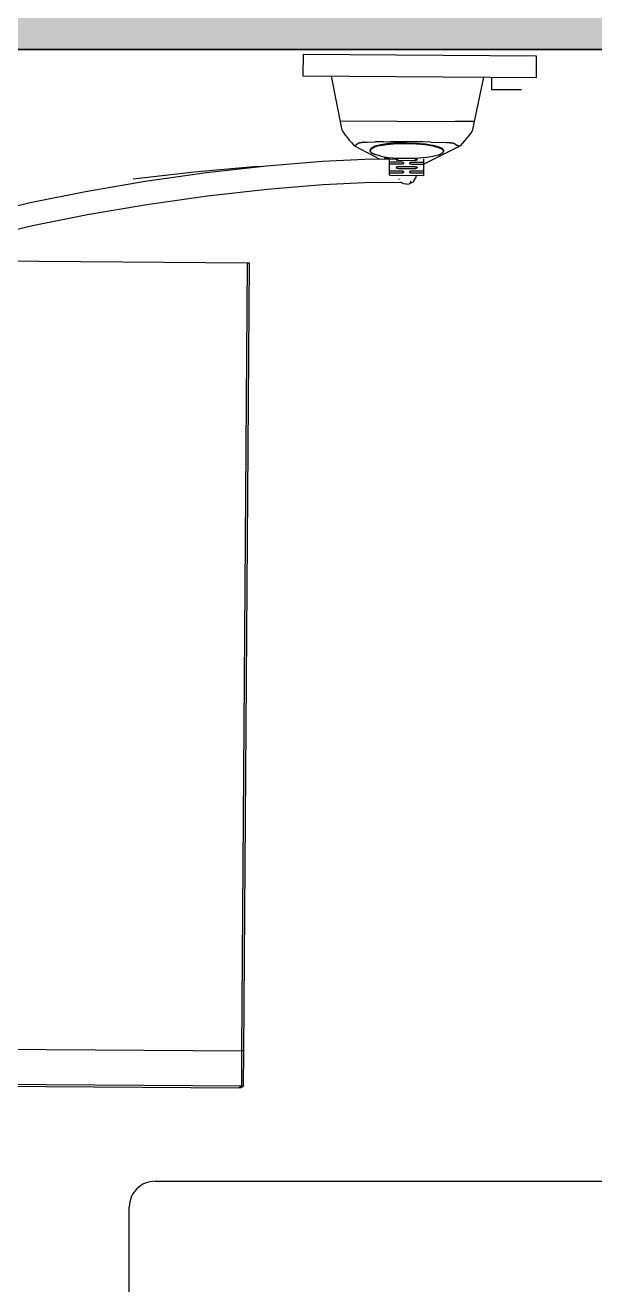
# Model space of a CAD drawing. Header units: metres. Extents: x 113 to 8702, y -1158 to 1243.
# Drawn here: x 5910.791 to 5911.083, y -732.817 to -732.172 of the extents above; entities that cross this region are included whole.
import ezdxf

# ---------------------------------------------------------------- set-up
doc = ezdxf.new("R2010")
doc.units = ezdxf.units.M
doc.header["$MEASUREMENT"] = 0
for name, color, linetype in [('elevattion line', 7, 'Continuous'), ('PINK', 6, 'Continuous'), ('YELLOW', 2, 'Continuous')]:
    doc.layers.add(name, color=color, linetype=linetype)

# ---------------------------------------------------------------- blocks, each defined once
blk = doc.blocks.new('microwave')
at = {"color": 250}
for p, q in [((9.6507, 8.76157), (10.1123, 8.76157)), ((10.1134, 8.76084), (9.6507, 8.76084)), ((10.11322, 8.76157), (10.1123, 8.76157)), ((10.1134, 8.76084), (10.1123, 8.76157)), ((10.11433, 8.76084), (10.11322, 8.76157)), ((10.1134, 8.74378), (10.1134, 8.76084)), ((10.11433, 8.76084), (10.1134, 8.76084)), ((10.11433, 8.74378), (10.11433, 8.76084)), ((9.6507, 8.74378), (10.1134, 8.74378)), ((10.11433, 8.74378), (10.1134, 8.74378)), ((10.1134, 8.36494), (10.1134, 8.74378)), ((10.11433, 8.36494), (10.11433, 8.74378)), ((9.95411, 8.36495), (10.1134, 8.36494)), ((10.1134, 8.36494), (10.11433, 8.36494)), ((9.98698, 8.35352), (10.01004, 8.34781)), ((10.01004, 8.34781), (10.03641, 8.34231))]:
    blk.add_line(p, q, dxfattribs=at)
at = {"color": 251}
for p, q in [((9.98562, 8.34254), (10.00891, 8.33678)), ((10.03641, 8.34231), (10.06486, 8.33726)), ((10.06486, 8.33726), (10.09407, 8.33292)), ((10.00891, 8.33678), (10.03547, 8.33123)), ((10.03547, 8.33123), (10.06411, 8.32615)), ((10.09407, 8.33292), (10.12268, 8.32947)), ((10.08759, 8.3217), (10.05829, 8.32527)), ((10.06411, 8.32615), (10.0935, 8.32178)), ((10.12268, 8.32947), (10.14937, 8.32708)), ((10.14937, 8.32708), (10.17289, 8.32586)), ((10.17289, 8.32586), (10.18715, 8.32583)), ((10.18715, 8.32583), (10.18683, 8.32552)), ((10.18837, 8.32648), (10.18715, 8.32583)), ((10.18968, 8.3267), (10.18837, 8.32648)), ((10.18968, 8.3267), (10.19099, 8.32649)), ((10.19099, 8.32649), (10.19221, 8.32586)), ((10.19123, 8.32586), (10.19221, 8.32586)), ((10.19132, 8.3251), (10.19173, 8.32564)), ((10.19173, 8.32564), (10.19221, 8.32586)), ((10.19221, 8.32586), (10.19272, 8.3257)), ((10.19272, 8.3257), (10.19319, 8.32518)), ((10.19319, 8.32518), (10.19359, 8.32432)), ((10.1163, 8.31886), (10.08759, 8.3217)), ((10.0935, 8.32178), (10.1223, 8.31831)), ((10.12, 8.31859), (10.1163, 8.31886)), ((10.18146, 8.32247), (10.18146, 8.31441)), ((10.18146, 8.32247), (10.1979, 8.32247)), ((10.18146, 8.3212), (10.18716, 8.3212)), ((10.18716, 8.3204), (10.18146, 8.3204)), ((10.18462, 8.3187), (10.18466, 8.31881)), ((10.18466, 8.31881), (10.18478, 8.3189)), ((10.18478, 8.3189), (10.18497, 8.31899)), ((10.18497, 8.31899), (10.18521, 8.31905)), ((10.1855, 8.31909), (10.18521, 8.31905)), ((10.18581, 8.3191), (10.1855, 8.31909)), ((10.18581, 8.3191), (10.19355, 8.3191)), ((10.1861, 8.32448), (10.1861, 8.32413)), ((10.18716, 8.3212), (10.18747, 8.32118)), ((10.18747, 8.32041), (10.18716, 8.3204)), ((10.18747, 8.32118), (10.18776, 8.32114)), ((10.18776, 8.32045), (10.18747, 8.32041)), ((10.18776, 8.32114), (10.188, 8.32108)), ((10.188, 8.32052), (10.18776, 8.32045)), ((10.188, 8.32108), (10.18819, 8.321)), ((10.18819, 8.3206), (10.188, 8.32052)), ((10.18819, 8.321), (10.18831, 8.3209)), ((10.18831, 8.3207), (10.18819, 8.3206)), ((10.18831, 8.3209), (10.18835, 8.3208)), ((10.18835, 8.3208), (10.18831, 8.3207)), ((10.19101, 8.3208), (10.19105, 8.3209)), ((10.19105, 8.3207), (10.19101, 8.3208)), ((10.19105, 8.3209), (10.19117, 8.321)), ((10.19117, 8.3206), (10.19105, 8.3207)), ((10.19117, 8.321), (10.19136, 8.32108)), ((10.19136, 8.32052), (10.19117, 8.3206)), ((10.19136, 8.32108), (10.1916, 8.32114)), ((10.1916, 8.32045), (10.19136, 8.32052)), ((10.1916, 8.32114), (10.19189, 8.32118)), ((10.19189, 8.32041), (10.1916, 8.32045)), ((10.19189, 8.32118), (10.1922, 8.3212)), ((10.1922, 8.3204), (10.19189, 8.32041)), ((10.1922, 8.3212), (10.1979, 8.3212)), ((10.1979, 8.3204), (10.1922, 8.3204)), ((10.19355, 8.3191), (10.19386, 8.31909)), ((10.19359, 8.32432), (10.19366, 8.3241)), ((10.1936, 8.32428), (10.19406, 8.32354)), ((10.19386, 8.31909), (10.19414, 8.31905)), ((10.19406, 8.32354), (10.19441, 8.32247)), ((10.19439, 8.31899), (10.19414, 8.31905)), ((10.19458, 8.3189), (10.19439, 8.31899)), ((10.1947, 8.31881), (10.19458, 8.3189)), ((10.19474, 8.3187), (10.1947, 8.31881)), ((10.1979, 8.32247), (10.1979, 8.31441)), ((10.1223, 8.31831), (10.14919, 8.31591)), ((10.14919, 8.31591), (10.17293, 8.31467)), ((10.16454, 8.3084), (10.17682, 8.31467)), ((10.17293, 8.31467), (10.1847, 8.31467)), ((10.17716, 8.3133), (10.17445, 8.31253)), ((10.17716, 8.3133), (10.17725, 8.31328)), ((10.17725, 8.31328), (10.18083, 8.31388)), ((10.18146, 8.31441), (10.17875, 8.31441)), ((10.18083, 8.31388), (10.18089, 8.31385)), ((10.18089, 8.31385), (10.1851, 8.31424)), ((10.18146, 8.31695), (10.18716, 8.31695)), ((10.18716, 8.31616), (10.18146, 8.31616)), ((10.18466, 8.3186), (10.18462, 8.3187)), ((10.18466, 8.31491), (10.18462, 8.31481)), ((10.18466, 8.3147), (10.18462, 8.31481)), ((10.18466, 8.3186), (10.18478, 8.3185)), ((10.18466, 8.31491), (10.18478, 8.31501)), ((10.18466, 8.3147), (10.18478, 8.31461)), ((10.18478, 8.3185), (10.18497, 8.31842)), ((10.18478, 8.31501), (10.18497, 8.31509)), ((10.18497, 8.31453), (10.18478, 8.31461)), ((10.18521, 8.31836), (10.18497, 8.31842)), ((10.18497, 8.31509), (10.18521, 8.31515)), ((10.18521, 8.31446), (10.18497, 8.31453)), ((10.18513, 8.31422), (10.1851, 8.31424)), ((10.18513, 8.31422), (10.18968, 8.31437)), ((10.18968, 8.31434), (10.18513, 8.31422)), ((10.1855, 8.31832), (10.18521, 8.31836)), ((10.1855, 8.31519), (10.18521, 8.31515)), ((10.1855, 8.31442), (10.18521, 8.31446)), ((10.18581, 8.3183), (10.1855, 8.31832)), ((10.1855, 8.31519), (10.18581, 8.31521)), ((10.18581, 8.31441), (10.1855, 8.31442)), ((10.19355, 8.3183), (10.18581, 8.3183)), ((10.18581, 8.31521), (10.19355, 8.31521)), ((10.19355, 8.31441), (10.18581, 8.31441)), ((10.18716, 8.31695), (10.18747, 8.31694)), ((10.18747, 8.31617), (10.18716, 8.31616)), ((10.18747, 8.31694), (10.18776, 8.3169)), ((10.18776, 8.31621), (10.18747, 8.31617)), ((10.18776, 8.3169), (10.188, 8.31684)), ((10.188, 8.31627), (10.18776, 8.31621)), ((10.188, 8.31684), (10.18819, 8.31676)), ((10.18819, 8.31636), (10.188, 8.31627)), ((10.18819, 8.31676), (10.18831, 8.31666)), ((10.18831, 8.31645), (10.18819, 8.31636)), ((10.18831, 8.31666), (10.18835, 8.31656)), ((10.18835, 8.31656), (10.18831, 8.31645)), ((10.18968, 8.31434), (10.18968, 8.31437)), ((10.19423, 8.31422), (10.18968, 8.31437)), ((10.19423, 8.31422), (10.18968, 8.31434)), ((10.19101, 8.31656), (10.19105, 8.31666)), ((10.19105, 8.31645), (10.19101, 8.31656)), ((10.19105, 8.31666), (10.19117, 8.31676)), ((10.19117, 8.31636), (10.19105, 8.31645)), ((10.19117, 8.31676), (10.19136, 8.31684)), ((10.19136, 8.31627), (10.19117, 8.31636)), ((10.19136, 8.31684), (10.1916, 8.3169)), ((10.1916, 8.31621), (10.19136, 8.31627)), ((10.1916, 8.3169), (10.19189, 8.31694)), ((10.19189, 8.31617), (10.1916, 8.31621)), ((10.19189, 8.31694), (10.1922, 8.31695)), ((10.1922, 8.31616), (10.19189, 8.31617)), ((10.1922, 8.31695), (10.1979, 8.31695)), ((10.1979, 8.31616), (10.1922, 8.31616)), ((10.19355, 8.3183), (10.19386, 8.31832)), ((10.19386, 8.31519), (10.19355, 8.31521)), ((10.19355, 8.31441), (10.19386, 8.31442)), ((10.19386, 8.31832), (10.19414, 8.31836)), ((10.19386, 8.31519), (10.19414, 8.31515)), ((10.19386, 8.31442), (10.19414, 8.31446)), ((10.19414, 8.31836), (10.19439, 8.31842)), ((10.19439, 8.31509), (10.19414, 8.31515)), ((10.19414, 8.31446), (10.19439, 8.31453)), ((10.19426, 8.31424), (10.19423, 8.31422)), ((10.19847, 8.31385), (10.19426, 8.31424)), ((10.19458, 8.3185), (10.19439, 8.31842)), ((10.19458, 8.31501), (10.19439, 8.31509)), ((10.19439, 8.31453), (10.19458, 8.31461)), ((10.1947, 8.3186), (10.19458, 8.3185)), ((10.1947, 8.31491), (10.19458, 8.31501)), ((10.1947, 8.3147), (10.19458, 8.31461)), ((10.1947, 8.3186), (10.19474, 8.3187)), ((10.1947, 8.31491), (10.19474, 8.31481)), ((10.1947, 8.3147), (10.19474, 8.31481)), ((10.21482, 8.3084), (10.1979, 8.31704)), ((10.19853, 8.31388), (10.19847, 8.31385)), ((10.20211, 8.31328), (10.19853, 8.31388)), ((10.2022, 8.3133), (10.20211, 8.31328)), ((10.2049, 8.31253), (10.2022, 8.3133)), ((10.16201, 8.30567), (10.16301, 8.30678)), ((10.16301, 8.30678), (10.16412, 8.30797)), ((10.16412, 8.30797), (10.16454, 8.3084)), ((10.16454, 8.3084), (10.16534, 8.30789)), ((10.16662, 8.30715), (10.16534, 8.30789)), ((10.16662, 8.30715), (10.16667, 8.30711)), ((10.16667, 8.30711), (10.16679, 8.30703)), ((10.16679, 8.30703), (10.16696, 8.30696)), ((10.16717, 8.3069), (10.16696, 8.30696)), ((10.16741, 8.30684), (10.16717, 8.3069)), ((10.16741, 8.30684), (10.16768, 8.30679)), ((10.16768, 8.30679), (10.16799, 8.30674)), ((10.16799, 8.30674), (10.16831, 8.3067)), ((10.16866, 8.30667), (10.16831, 8.3067)), ((10.16886, 8.30666), (10.16866, 8.30667)), ((10.16886, 8.30666), (10.17066, 8.30658)), ((10.17197, 8.31071), (10.17258, 8.31166)), ((10.17197, 8.31039), (10.17197, 8.31071)), ((10.17258, 8.30977), (10.17197, 8.31071)), ((10.17197, 8.31039), (10.17208, 8.31055)), ((10.17258, 8.30944), (10.17197, 8.31039)), ((10.1727, 8.31165), (10.1721, 8.31071)), ((10.1721, 8.31071), (10.1727, 8.30977)), ((10.1721, 8.31039), (10.17214, 8.31045)), ((10.17258, 8.30964), (10.1721, 8.31039)), ((10.17258, 8.31166), (10.17434, 8.31254)), ((10.17434, 8.30888), (10.17258, 8.30977)), ((10.17434, 8.30856), (10.17258, 8.30944)), ((10.17445, 8.31253), (10.1727, 8.31165)), ((10.1727, 8.30977), (10.17445, 8.3089)), ((10.17434, 8.31254), (10.17445, 8.31253)), ((10.17445, 8.3089), (10.17434, 8.30888)), ((10.17716, 8.3078), (10.17434, 8.30856)), ((10.17716, 8.30813), (10.17445, 8.3089)), ((10.17716, 8.30813), (10.17725, 8.30815)), ((10.18083, 8.30722), (10.17716, 8.3078)), ((10.17725, 8.30815), (10.18083, 8.30755)), ((10.18089, 8.30757), (10.18083, 8.30755)), ((10.18089, 8.30725), (10.18083, 8.30726)), ((10.18089, 8.30725), (10.18083, 8.30722)), ((10.18089, 8.30757), (10.18146, 8.30749)), ((10.18146, 8.30717), (10.18089, 8.30725)), ((10.18146, 8.30749), (10.1851, 8.30718)), ((10.18146, 8.30749), (10.18146, 8.30717)), ((10.1851, 8.30686), (10.18146, 8.30717)), ((10.18513, 8.30721), (10.1851, 8.30718)), ((10.18513, 8.30688), (10.1851, 8.30686)), ((10.18513, 8.30721), (10.18521, 8.30718)), ((10.18521, 8.30685), (10.18513, 8.30688)), ((10.18521, 8.30718), (10.18968, 8.30706)), ((10.18968, 8.30673), (10.18521, 8.30685)), ((10.18558, 8.30717), (10.1854, 8.30685)), ((10.18657, 8.30682), (10.18688, 8.30713)), ((10.18968, 8.30676), (10.18657, 8.30682)), ((10.18688, 8.30713), (10.18968, 8.30708)), ((10.18968, 8.30708), (10.19423, 8.30721)), ((10.18968, 8.30673), (10.19396, 8.30685)), ((10.18968, 8.30676), (10.19279, 8.30682)), ((10.19246, 8.30716), (10.19279, 8.30682)), ((10.19396, 8.30685), (10.19386, 8.30703)), ((10.19396, 8.30685), (10.19423, 8.30688)), ((10.19423, 8.30721), (10.19847, 8.30757)), ((10.19423, 8.30688), (10.19426, 8.30686)), ((10.19426, 8.30686), (10.1979, 8.30717)), ((10.1979, 8.30717), (10.1979, 8.30752)), ((10.1979, 8.30717), (10.19847, 8.30725)), ((10.19847, 8.30757), (10.19853, 8.30755)), ((10.19847, 8.30725), (10.19853, 8.30726)), ((10.19847, 8.30725), (10.19853, 8.30722)), ((10.19853, 8.30755), (10.20211, 8.30815)), ((10.19853, 8.30722), (10.2022, 8.3078)), ((10.20211, 8.30815), (10.2022, 8.30813)), ((10.2022, 8.30813), (10.2049, 8.3089)), ((10.2022, 8.3078), (10.20501, 8.30856)), ((10.20501, 8.31254), (10.2049, 8.31253)), ((10.20666, 8.31165), (10.2049, 8.31253)), ((10.2049, 8.3089), (10.20666, 8.30977)), ((10.2049, 8.3089), (10.20501, 8.30888)), ((10.20678, 8.31166), (10.20501, 8.31254)), ((10.20501, 8.30888), (10.20678, 8.30977)), ((10.20501, 8.30856), (10.20678, 8.30944)), ((10.20726, 8.31071), (10.20666, 8.31165)), ((10.20666, 8.30977), (10.20726, 8.31071)), ((10.20739, 8.31071), (10.20678, 8.31166)), ((10.20678, 8.30944), (10.20739, 8.31039)), ((10.20678, 8.30964), (10.20726, 8.31039)), ((10.20726, 8.31039), (10.20716, 8.31055)), ((10.20739, 8.31039), (10.20722, 8.31065)), ((10.20726, 8.31039), (10.20726, 8.31059)), ((10.20739, 8.31039), (10.20739, 8.31071)), ((10.2105, 8.30666), (10.2087, 8.30658)), ((10.2105, 8.30666), (10.2107, 8.30667)), ((10.2107, 8.30667), (10.21105, 8.3067)), ((10.21137, 8.30674), (10.21105, 8.3067)), ((10.21167, 8.30679), (10.21137, 8.30674)), ((10.21195, 8.30684), (10.21167, 8.30679)), ((10.21195, 8.30684), (10.21219, 8.3069)), ((10.21219, 8.3069), (10.2124, 8.30696)), ((10.21257, 8.30703), (10.2124, 8.30696)), ((10.21269, 8.30711), (10.21257, 8.30703)), ((10.21274, 8.30715), (10.21269, 8.30711)), ((10.21274, 8.30715), (10.21402, 8.30789)), ((10.21482, 8.3084), (10.21402, 8.30789)), ((10.21524, 8.30797), (10.21482, 8.3084)), ((10.21635, 8.30678), (10.21524, 8.30797)), ((10.21735, 8.30567), (10.21635, 8.30678)), ((10.15818, 8.30019), (10.15839, 8.30072)), ((10.15839, 8.30072), (10.15871, 8.30134)), ((10.15871, 8.30134), (10.15914, 8.30204)), ((10.15914, 8.30204), (10.15969, 8.30282)), ((10.15969, 8.30282), (10.16035, 8.30369)), ((10.16035, 8.30369), (10.16113, 8.30464)), ((10.16113, 8.30464), (10.16201, 8.30567)), ((10.17066, 8.30658), (10.17443, 8.30645)), ((10.17823, 8.30634), (10.17443, 8.30645)), ((10.17823, 8.30634), (10.18204, 8.30627)), ((10.18204, 8.30627), (10.18585, 8.30623)), ((10.18585, 8.30623), (10.18968, 8.30621)), ((10.1935, 8.30623), (10.18968, 8.30621)), ((10.19732, 8.30627), (10.1935, 8.30623)), ((10.20113, 8.30634), (10.19732, 8.30627)), ((10.20113, 8.30634), (10.20493, 8.30645)), ((10.2087, 8.30658), (10.20493, 8.30645)), ((10.21823, 8.30464), (10.21735, 8.30567)), ((10.21901, 8.30369), (10.21823, 8.30464)), ((10.21967, 8.30282), (10.21901, 8.30369)), ((10.22022, 8.30204), (10.21967, 8.30282)), ((10.22065, 8.30134), (10.22022, 8.30204)), ((10.22097, 8.30072), (10.22065, 8.30134)), ((10.22117, 8.30019), (10.22097, 8.30072)), ((10.15308, 8.27495), (10.15818, 8.30019)), ((10.15741, 8.29638), (10.21257, 8.29638)), ((10.22195, 8.29638), (10.21269, 8.29638)), ((10.22628, 8.27495), (10.22117, 8.30019)), ((10.23011, 8.27495), (10.23011, 8.28084)), ((10.23011, 8.28084), (10.24461, 8.28084))]:
    blk.add_line(p, q, dxfattribs=at)
blk.add_lwpolyline([(10.13949, 8.27495), (10.25169, 8.27495), (10.25169, 8.26472), (10.13949, 8.26472)], close=True, dxfattribs=at)

msp = doc.modelspace()

# ---------------------------------------------------------------- hatches: boundary and pattern name
at = {"layer": 'YELLOW'}
h = msp.add_hatch(color=97, dxfattribs=at)
h.dxf.hatch_style = 1
h.paths.add_polyline_path([(5910.21985, -730.83205), (5910.06172, -730.83205), (5910.06172, -732.82796), (5910.21985, -732.82796), (5910.21985, -732.18421), (5912.35455, -732.18421), (5912.35455, -732.02608), (5910.21985, -732.02608)])
h = msp.add_hatch(dxfattribs=at)
h.set_pattern_fill('ANSI31', color=15, scale=0.8983, angle=315)
h.set_pattern_definition([(0, (0.55346, 22.75361), (3e-17, 0.1122875), [])])
edge = h.paths.add_edge_path()
edge.add_line((5914.16149, -732.82808), (5914.16149, -732.77525))
edge.add_line((5914.16149, -732.77525), (5913.60805, -732.77525))
edge.add_line((5913.60805, -732.77525), (5913.60805, -732.65859))
edge.add_line((5913.60805, -732.65859), (5912.99605, -732.65859))
edge.add_line((5912.99605, -732.65859), (5912.99605, -732.74774))
edge.add_line((5912.99605, -732.74774), (5913.01781, -732.74774))
edge.add_line((5913.01781, -732.74774), (5912.99605, -732.79228))
edge.add_line((5912.99605, -732.79228), (5912.97429, -732.74774))
edge.add_line((5912.97429, -732.74774), (5912.99605, -732.74774))
edge.add_line((5912.99605, -732.74774), (5912.99605, -732.65859))
edge.add_line((5912.99605, -732.65859), (5912.35455, -732.65859))
edge.add_line((5912.35455, -732.65859), (5912.35455, -732.76401))
edge.add_line((5912.35455, -732.76401), (5911.79583, -732.76401))
edge.add_line((5911.79583, -732.76401), (5911.79583, -732.78508))
edge.add_line((5911.79583, -732.78508), (5911.88012, -732.78508))
edge.add_line((5911.88012, -732.78508), (5911.88012, -732.80615))
edge.add_line((5911.88012, -732.80615), (5911.33224, -732.80615))
edge.add_line((5911.33224, -732.80615), (5911.33224, -732.78508))
edge.add_line((5911.33224, -732.78508), (5911.41653, -732.78508))
edge.add_line((5911.41653, -732.78508), (5911.41653, -732.76401))
edge.add_line((5911.41653, -732.76401), (5910.85781, -732.76401))
edge.add_arc((5910.85781, -732.77719), 0.01318, 90, 180.00052)
edge.add_line((5910.84463, -732.77719), (5910.84465, -734.61234))
edge.add_line((5910.84465, -734.61234), (5911.79848, -734.61234))
edge.add_line((5911.79848, -734.61234), (5914.16149, -734.61234))
edge.add_line((5914.16149, -734.61234), (5914.16149, -733.97952))
edge.add_line((5914.16149, -733.97952), (5914.14837, -733.97932))
edge.add_line((5914.14837, -733.97932), (5913.0625, -733.96263))
edge.add_line((5913.0625, -733.96263), (5913.0625, -733.9626))
edge.add_line((5913.0625, -733.9626), (5913.02803, -733.96207))
edge.add_arc((5914.1787, -733.97875), 1.1508, 90.85685, 179.1691, ccw=False)
h.paths.add_polyline_path([(5912.37535, -733.8904), (5912.37535, -734.53879), (5911.72763, -734.53879), (5911.72763, -733.8904), (5912.28807, -733.8904), (5912.28807, -733.87085), (5912.35553, -733.87085), (5912.35553, -733.8904)], flags=16)
h.paths.add_polyline_path([(5912.35846, -733.90728), (5912.35846, -734.5219), (5911.82286, -734.5219), (5911.82286, -733.90728)], flags=0)
h.paths.add_polyline_path([(5913.63819, -734.06349), (5913.63819, -734.53321), (5912.45799, -734.53321), (5912.45799, -734.06349)], flags=16)
h.paths.add_polyline_path([(5913.61221, -734.08946), (5913.61221, -734.50723), (5912.48397, -734.50723), (5912.48397, -734.08946)], flags=0)
edge = h.paths.add_edge_path(flags=16)
edge.add_arc((5913.91581, -734.35633), 0.17948, 0, 360)

# ---------------------------------------------------------------- linework, layer by layer
at = {"layer": 'PINK', "color": 1}
for p, q in [((5910.85781, -732.76401), (5912.35455, -732.76401)), ((5910.84465, -734.61234), (5910.84463, -732.77719))]:
    msp.add_line(p, q, dxfattribs=at)
at = {"layer": 'PINK', "color": 6}
msp.add_lwpolyline([(5910.06172, -730.83205), (5910.21985, -730.83205), (5910.06172, -730.83205), (5910.06172, -732.82796), (5910.21985, -732.82796), (5910.21985, -732.18421), (5912.35455, -732.18421), (5912.35455, -732.02608), (5910.21985, -732.02608), (5910.21985, -730.83205)], dxfattribs=at)
at = {"layer": 'PINK', "color": 250}
msp.add_lwpolyline([(5912.35455, -732.18421), (5910.21985, -732.18421), (5910.21985, -732.76401)], dxfattribs=at)
at = {"layer": 'PINK', "color": 1}
msp.add_arc((5910.85781, -732.77719), 0.01318, 90, 180.00052, dxfattribs=at)

# ---------------------------------------------------------------- block references
at = {"layer": 'elevattion line', "color": 1, "xscale": -1.06586060488135, "yscale": 1.065860604881349, "zscale": 1.065860604881349, "rotation": 179.5886646597119}
msp.add_blockref('microwave', (5900.18988, -723.30039), dxfattribs=at)

doc.saveas('drawing.dxf')
